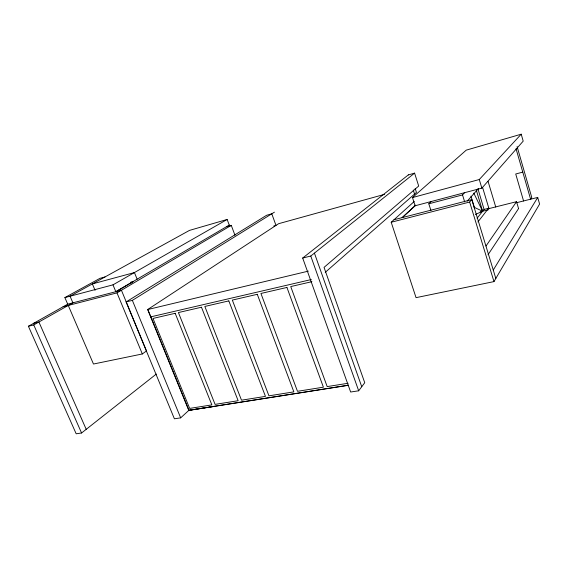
<?xml version="1.0" encoding="UTF-8"?>
<svg xmlns="http://www.w3.org/2000/svg" width="568" height="568" viewBox="0 0 568 568"><rect width="100%" height="100%" fill="white"/><g stroke="black" fill="none" stroke-linecap="round" stroke-linejoin="round"><path stroke-width="0.85" d="M414.242 201.47L391.203 222.251L416.053 297.653L493.975 281.6L539.6 204.075L537.711 197.472M493.265 270.034L537.754 197.408L516.312 202.769M488.011 254.762L518.641 208.463M486.009 246.008L516.539 201.683L518.563 208.591M408.399 174.859L302.687 258.042L350.655 392.019L358.685 390.791L364.748 382.733L324.044 267.386L418.694 186.041L414.583 173.133L408.328 174.923M477.908 221.939L488.189 208.79L516.539 201.683M484.135 209.358L477.099 218.19M391.203 222.251L469.644 202.038L471.781 199.602L495.829 278.448M415.123 205.772L481.87 188.129L523.199 141.134L521.211 134.197L466.236 150.144L412.482 197.557L415.123 205.772L402.286 217.594M467.208 201.15L478.377 188.64M412.482 197.557L479.278 179.531L521.211 134.197M430.927 210.465L428.805 203.798L462.529 194.916L464.61 192.694M428.805 203.798L431.155 201.534M402.094 217.643L415.726 205.098M273.776 226.021L275.991 225.404L271.788 213.802L266.612 215.279L126.11 301.935L174.404 418.801L180.667 417.849L188.959 410.266L348.205 385.203M325.216 272.363L416.458 192.431L415.187 188.469M302.687 258.042L310.774 256.033L414.583 173.133M68.259 305.442L93.472 364.031L142.327 353.963L146.494 350.917L121.424 290.255L67.713 304.164L28.4 326.259L76.19 433.803L81.572 432.986L156.314 374.049M150.854 316.837L311.321 279.541M348.085 385.352L188.803 410.415L147.659 309.553L278.611 223.693L384.529 194.362M126.11 301.935L132.358 300.373L274.443 212.155M63.055 306.784L116.994 292.875L231.261 225.354L234.974 235.251M229.28 225.056L115.829 291.704L112.989 284.845L64.88 297.589L67.713 304.164M115.957 291.668L133.125 281.586L130.718 282.218M112.989 284.845L227.129 219.475L229.898 226.689M28.4 326.259L33.739 324.931L72.896 302.822L70.063 296.219L189.449 230.409L227.129 219.475M64.88 297.589L99.975 278.327L104.995 276.957M475.359 214.498L482.63 211.253L476.325 190.181M226.426 226.731L231.261 225.354M522.78 172.111L515.723 174L523.575 201.008M393.986 219.745L471.781 199.602M489.02 208.186L484.085 209.429L477.986 189.009M33.583 323.341L38.901 322.013L86.208 429.33M480.166 211.871L488.48 209.734M147.659 309.553L308.346 271.135M311.924 281.671L290.738 286.57L327.175 386.588L348.07 383.272M214.186 406.418L188.959 410.266L147.836 309.439M474.117 207.256L482.63 211.253L473.783 193.106M33.739 324.931L81.572 432.986M95.062 290.312L92.371 283.922L134.431 272.562L137.129 279.186M116.994 292.875L142.327 353.963M132.358 300.373L180.667 417.849M314.423 253.122L361.745 386.723M310.774 256.033L358.685 390.791M413.284 190.095L414.562 194.093M462.529 194.916L464.674 201.903M470.957 196.166L474.529 207.874M469.644 202.038L493.975 281.6M482.551 187.326L489.005 208.768M479.278 179.531L481.87 188.129M488.075 181.391L495.757 207.079M517.086 146.551L531.755 197.458L530.611 199.247L516.035 148.738M130.384 283.702A28.748 18.723 76.1 0 1 133.125 281.586M175.185 313.309L152.991 318.442L189.648 408.413L211.857 404.892L175.185 313.309M201.477 307.224L178.416 312.556L215.087 404.38L238.148 400.717L201.477 307.224M228.826 300.898L204.842 306.443L241.506 400.184L265.462 396.386L228.826 300.898M257.29 294.309L232.326 300.089L268.948 395.832L293.855 391.877L257.29 294.309M286.939 287.451L260.932 293.464L297.483 391.302L323.398 387.191L286.939 287.451"/></g></svg>
